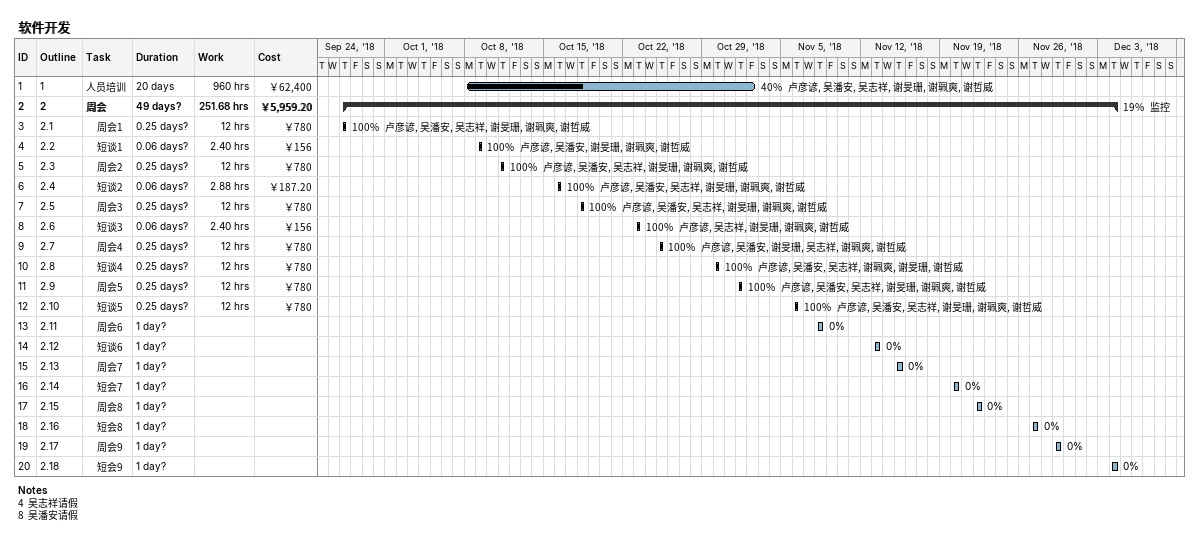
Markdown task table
软件开发

| ID | WBS | Task | Duration | Start | Finish | Resources | % complete | Work (h) | Cost (￥) |
|---|---|---|---|---|---|---|---|---|---|
| 1 | 1 | 人员培训 | 20d | 2018-10-08 | 2018-11-02 | 卢彦谚, 吴潘安, 吴志祥, 谢旻珊, 谢珮爽, 谢哲威 | 40 | 960 | 62400 |
| 2 | 2 | **周会** | 49d? | 2018-09-27 | 2018-12-04 | 监控 | 19 | 251.68 | 5959.20 |
| 3 | 2.1 | 周会1 | 0.25d? | 2018-09-27 | 2018-09-27 | 卢彦谚, 吴潘安, 吴志祥, 谢旻珊, 谢珮爽, 谢哲威 | 100 | 12 | 780 |
| 4 | 2.2 | 短谈1 | 0.06d? | 2018-10-09 | 2018-10-09 | 卢彦谚, 吴潘安, 谢旻珊, 谢珮爽, 谢哲威 | 100 | 2.40 | 156 |
| 5 | 2.3 | 周会2 | 0.25d? | 2018-10-11 | 2018-10-11 | 卢彦谚, 吴潘安, 吴志祥, 谢旻珊, 谢珮爽, 谢哲威 | 100 | 12 | 780 |
| 6 | 2.4 | 短谈2 | 0.06d? | 2018-10-16 | 2018-10-16 | 卢彦谚, 吴潘安, 吴志祥, 谢旻珊, 谢珮爽, 谢哲威 | 100 | 2.88 | 187.20 |
| 7 | 2.5 | 周会3 | 0.25d? | 2018-10-18 | 2018-10-18 | 卢彦谚, 吴潘安, 吴志祥, 谢旻珊, 谢珮爽, 谢哲威 | 100 | 12 | 780 |
| 8 | 2.6 | 短谈3 | 0.06d? | 2018-10-23 | 2018-10-23 | 卢彦谚, 吴志祥, 谢旻珊, 谢珮爽, 谢哲威 | 100 | 2.40 | 156 |
| 9 | 2.7 | 周会4 | 0.25d? | 2018-10-25 | 2018-10-25 | 卢彦谚, 吴潘安, 谢旻珊, 吴志祥, 谢珮爽, 谢哲威 | 100 | 12 | 780 |
| 10 | 2.8 | 短谈4 | 0.25d? | 2018-10-30 | 2018-10-30 | 卢彦谚, 吴潘安, 吴志祥, 谢珮爽, 谢旻珊, 谢哲威 | 100 | 12 | 780 |
| 11 | 2.9 | 周会5 | 0.25d? | 2018-11-01 | 2018-11-01 | 卢彦谚, 吴潘安, 吴志祥, 谢旻珊, 谢珮爽, 谢哲威 | 100 | 12 | 780 |
| 12 | 2.10 | 短谈5 | 0.25d? | 2018-11-06 | 2018-11-06 | 卢彦谚, 吴潘安, 吴志祥, 谢旻珊, 谢珮爽, 谢哲威 | 100 | 12 | 780 |
| 13 | 2.11 | 周会6 | 1d? | 2018-11-08 | 2018-11-08 |  | 0 |  |  |
| 14 | 2.12 | 短谈6 | 1d? | 2018-11-13 | 2018-11-13 |  | 0 |  |  |
| 15 | 2.13 | 周会7 | 1d? | 2018-11-15 | 2018-11-15 |  | 0 |  |  |
| 16 | 2.14 | 短会7 | 1d? | 2018-11-20 | 2018-11-20 |  | 0 |  |  |
| 17 | 2.15 | 周会8 | 1d? | 2018-11-22 | 2018-11-22 |  | 0 |  |  |
| 18 | 2.16 | 短会8 | 1d? | 2018-11-27 | 2018-11-27 |  | 0 |  |  |
| 19 | 2.17 | 周会9 | 1d? | 2018-11-29 | 2018-11-29 |  | 0 |  |  |
| 20 | 2.18 | 短会9 | 1d? | 2018-12-04 | 2018-12-04 |  | 0 |  |  |

Notes
- 4: 吴志祥请假
- 8: 吴潘安请假
